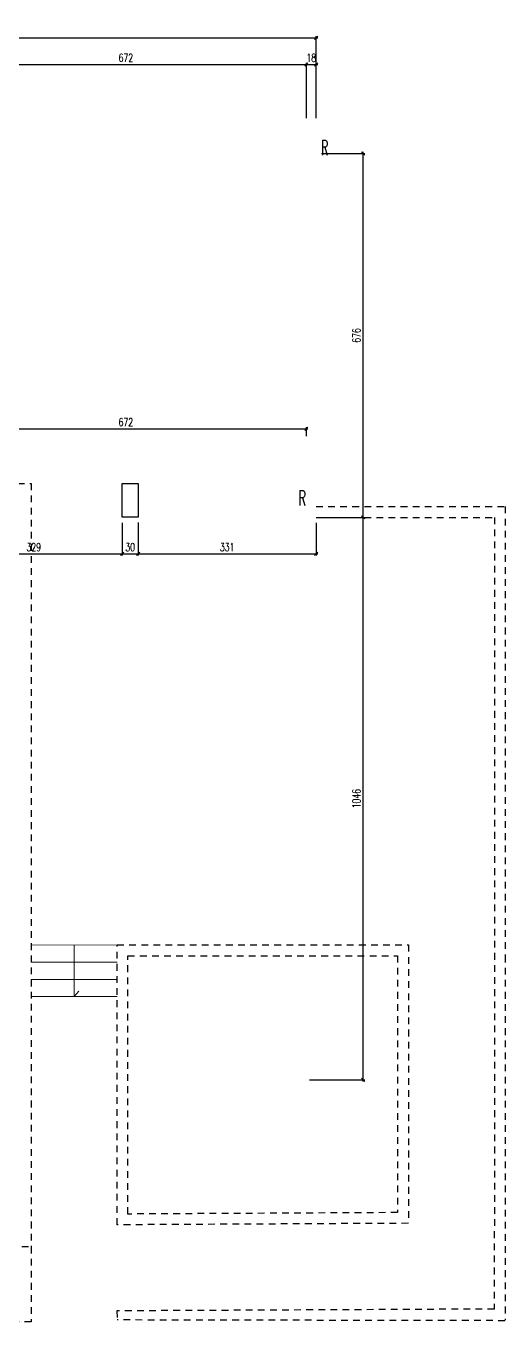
# Model space of a CAD drawing. Extents: x 307 to 786, y -197 to -94.
# Drawn here: x 427.51 to 436.43, y -188.8 to -164.7 of the extents above; entities that cross this region are included whole.
import ezdxf

# ---------------------------------------------------------------- set-up
doc = ezdxf.new("R2010")
doc.units = 0
doc.header["$LTSCALE"] = 0.5
doc.header["$MEASUREMENT"] = 0
doc.linetypes.add('CACHE', pattern=[0.375, 0.25, -0.125])
doc.layers.get('DEFPOINTS').update_dxf_attribs({"linetype": 'CONTINUOUS'})
for name, color, linetype in [('1_AJSA_vue2', 13, 'CONTINUOUS'), ('COTATION', 7, 'CONTINUOUS'), ('REPERE-RAID', 4, 'CONTINUOUS')]:
    doc.layers.add(name, color=color, linetype=linetype)
doc.styles.add('ROMANS8', font='romans.shx', dxfattribs={"width": 0.7})
doc.styles.get("Standard").update_dxf_attribs({"font": 'txt.shx'})
doc.dimstyles.new('COT50 cm', dxfattribs={"dimtxt": 0.15, "dimasz": 0.06, "dimexe": 0.03, "dimexo": 0.1, "dimgap": 0.05, "dimtad": 1, "dimdec": 0, "dimlfac": 100, "dimzin": 0, "dimdsep": 46, "dimtxsty": 'ROMANS8', "dimblk1": 'OBLIQUE', "dimblk2": 'OBLIQUE', "dimsah": 1, "dimcen": 0.03, "dimdle": 0.03, "dimclrt": 1, "dimadec": 0, "dimazin": 0, "dimtfac": 1, "dimtdec": 0, "dimtmove": 0, "dimatfit": 3, "dimfxl": 1, "dimfxlon": 1, "dimtolj": 1, "dimtzin": 0, "dimlwd": -1, "dimlwe": -1, "dimarcsym": 0})

# ---------------------------------------------------------------- blocks, each defined once
blk = doc.blocks.new('_Oblique')
at = {"layer": 'COTATION', "color": 0, "lineweight": -2}
blk.add_line((-0.5, -0.5), (0.5, 0.5), dxfattribs=at)
blk = doc.blocks.new('*D862')
at = {"layer": 'COTATION', "color": 0, "transparency": 16777216}
for p, q in [((425.977, -165.415), (432.756, -165.415)), ((426.007, -166.415), (426.007, -165.385)), ((432.726, -166.415), (432.726, -165.385))]:
    blk.add_line(p, q, dxfattribs=at)
at = {"layer": 'DEFPOINTS', "color": 0, "transparency": 16777216}
for p in [(432.726, -165.415), (426.007, -167.071), (432.726, -167.251)]:
    blk.add_point(p, dxfattribs=at)
at = {"layer": 'COTATION', "color": 0, "transparency": 16777216, "xscale": 0.06, "yscale": 0.06, "zscale": 0.06, "rotation": 180}
blk.add_blockref('_Oblique', (426.007, -165.415), dxfattribs=at)
at = {"layer": 'COTATION', "color": 0, "transparency": 16777216, "xscale": 0.06, "yscale": 0.06, "zscale": 0.06}
blk.add_blockref('_Oblique', (432.726, -165.415), dxfattribs=at)
at = {"layer": 'COTATION', "color": 1, "transparency": 16777216, "insert": (429.367, -165.29), "char_height": 0.15, "attachment_point": 5, "style": 'ROMANS8'}
blk.add_mtext('\\A1;672', dxfattribs=at)
blk = doc.blocks.new('*D863')
at = {"layer": 'COTATION', "color": 0, "transparency": 16777216}
for p, q in [((432.696, -165.415), (432.937, -165.415)), ((432.726, -166.415), (432.726, -165.385)), ((432.907, -166.415), (432.907, -165.385))]:
    blk.add_line(p, q, dxfattribs=at)
at = {"layer": 'DEFPOINTS', "color": 0, "transparency": 16777216}
for p in [(432.907, -165.415), (432.726, -167.251), (432.907, -167.071)]:
    blk.add_point(p, dxfattribs=at)
at = {"layer": 'COTATION', "color": 0, "transparency": 16777216, "xscale": 0.06, "yscale": 0.06, "zscale": 0.06, "rotation": 180}
blk.add_blockref('_Oblique', (432.726, -165.415), dxfattribs=at)
at = {"layer": 'COTATION', "color": 0, "transparency": 16777216, "xscale": 0.06, "yscale": 0.06, "zscale": 0.06}
blk.add_blockref('_Oblique', (432.907, -165.415), dxfattribs=at)
at = {"layer": 'COTATION', "color": 1, "transparency": 16777216, "insert": (432.817, -165.29), "char_height": 0.15, "attachment_point": 5, "style": 'ROMANS8'}
blk.add_mtext('\\A1;18', dxfattribs=at)
blk = doc.blocks.new('*D883')
at = {"layer": 'COTATION', "color": 0, "transparency": 16777216}
for p, q in [((410.69, -164.922), (432.937, -164.922)), ((410.72, -164.922), (410.72, -164.952)), ((432.907, -165.922), (432.907, -164.892))]:
    blk.add_line(p, q, dxfattribs=at)
at = {"layer": 'DEFPOINTS', "color": 0, "transparency": 16777216}
for p in [(410.72, -164.861), (432.907, -164.922), (432.907, -167.071)]:
    blk.add_point(p, dxfattribs=at)
at = {"layer": 'COTATION', "color": 0, "transparency": 16777216, "xscale": 0.06, "yscale": 0.06, "zscale": 0.06, "rotation": 180}
blk.add_blockref('_Oblique', (410.72, -164.922), dxfattribs=at)
at = {"layer": 'COTATION', "color": 0, "transparency": 16777216, "xscale": 0.06, "yscale": 0.06, "zscale": 0.06}
blk.add_blockref('_Oblique', (432.907, -164.922), dxfattribs=at)
at = {"layer": 'COTATION', "color": 1, "transparency": 16777216, "insert": (421.813, -164.797), "char_height": 0.15, "attachment_point": 5, "style": 'ROMANS8'}
blk.add_mtext('\\A1;2219', dxfattribs=at)
blk = doc.blocks.new('*D1274')
at = {"layer": 'COTATION', "color": 0, "transparency": 16777216}
for p, q in [((433.007, -173.836), (433.813, -173.836)), ((433.783, -184.326), (433.783, -173.806)), ((432.783, -184.296), (433.813, -184.296))]:
    blk.add_line(p, q, dxfattribs=at)
at = {"layer": 'DEFPOINTS', "color": 0, "transparency": 16777216}
for p in [(432.907, -173.836), (433.783, -173.836), (426.568, -184.296)]:
    blk.add_point(p, dxfattribs=at)
at = {"layer": 'COTATION', "color": 0, "transparency": 16777216, "xscale": 0.06, "yscale": 0.06, "zscale": 0.06}
for p, rotation in [((433.783, -173.836), 90), ((433.783, -184.296), 270)]:
    blk.add_blockref('_Oblique', p, dxfattribs=dict(at, rotation=rotation))
at = {"layer": 'COTATION', "color": 1, "transparency": 16777216, "insert": (433.658, -179.066), "char_height": 0.15, "attachment_point": 5, "rotation": 90, "style": 'ROMANS8'}
blk.add_mtext('\\A1;1046', dxfattribs=at)
blk = doc.blocks.new('*D1275')
at = {"layer": 'COTATION', "color": 0, "transparency": 16777216}
for p, q in [((433.007, -167.071), (433.813, -167.071)), ((433.783, -173.866), (433.783, -167.041)), ((433.007, -173.836), (433.813, -173.836))]:
    blk.add_line(p, q, dxfattribs=at)
at = {"layer": 'DEFPOINTS', "color": 0, "transparency": 16777216}
for p in [(432.907, -167.071), (433.783, -167.071), (432.907, -173.836)]:
    blk.add_point(p, dxfattribs=at)
at = {"layer": 'COTATION', "color": 0, "transparency": 16777216, "xscale": 0.06, "yscale": 0.06, "zscale": 0.06}
for p, rotation in [((433.783, -167.071), 90), ((433.783, -173.836), 270)]:
    blk.add_blockref('_Oblique', p, dxfattribs=dict(at, rotation=rotation))
at = {"layer": 'COTATION', "color": 1, "transparency": 16777216, "insert": (433.658, -170.454), "char_height": 0.15, "attachment_point": 5, "rotation": 90, "style": 'ROMANS8'}
blk.add_mtext('\\A1;676', dxfattribs=at)
blk = doc.blocks.new('*D1276')
at = {"layer": 'COTATION', "color": 0, "transparency": 16777216}
for p, q in [((426.007, -173.936), (426.007, -174.545)), ((429.297, -173.937), (429.297, -174.545)), ((425.977, -174.515), (429.327, -174.515))]:
    blk.add_line(p, q, dxfattribs=at)
at = {"layer": 'DEFPOINTS', "color": 0, "transparency": 16777216}
for p in [(426.007, -173.836), (429.297, -173.837), (429.297, -174.515)]:
    blk.add_point(p, dxfattribs=at)
at = {"layer": 'COTATION', "color": 0, "transparency": 16777216, "xscale": 0.06, "yscale": 0.06, "zscale": 0.06, "rotation": 180}
blk.add_blockref('_Oblique', (426.007, -174.515), dxfattribs=at)
at = {"layer": 'COTATION', "color": 0, "transparency": 16777216, "xscale": 0.06, "yscale": 0.06, "zscale": 0.06}
blk.add_blockref('_Oblique', (429.297, -174.515), dxfattribs=at)
at = {"layer": 'COTATION', "color": 1, "transparency": 16777216, "insert": (427.652, -174.39), "char_height": 0.15, "attachment_point": 5, "style": 'ROMANS8'}
blk.add_mtext('\\A1;329', dxfattribs=at)
blk = doc.blocks.new('*D1277')
at = {"layer": 'COTATION', "color": 0, "transparency": 16777216}
for p, q in [((429.297, -173.937), (429.297, -174.545)), ((429.597, -173.934), (429.597, -174.545)), ((429.267, -174.515), (429.627, -174.515))]:
    blk.add_line(p, q, dxfattribs=at)
at = {"layer": 'DEFPOINTS', "color": 0, "transparency": 16777216}
for p in [(429.297, -173.837), (429.597, -173.834), (429.597, -174.515)]:
    blk.add_point(p, dxfattribs=at)
at = {"layer": 'COTATION', "color": 0, "transparency": 16777216, "xscale": 0.06, "yscale": 0.06, "zscale": 0.06, "rotation": 180}
blk.add_blockref('_Oblique', (429.297, -174.515), dxfattribs=at)
at = {"layer": 'COTATION', "color": 0, "transparency": 16777216, "xscale": 0.06, "yscale": 0.06, "zscale": 0.06}
blk.add_blockref('_Oblique', (429.597, -174.515), dxfattribs=at)
at = {"layer": 'COTATION', "color": 1, "transparency": 16777216, "insert": (429.447, -174.39), "char_height": 0.15, "attachment_point": 5, "style": 'ROMANS8'}
blk.add_mtext('\\A1;30', dxfattribs=at)
blk = doc.blocks.new('*D1278')
at = {"layer": 'COTATION', "color": 0, "transparency": 16777216}
for p, q in [((429.597, -173.934), (429.597, -174.545)), ((432.907, -173.936), (432.907, -174.545)), ((429.567, -174.515), (432.937, -174.515))]:
    blk.add_line(p, q, dxfattribs=at)
at = {"layer": 'DEFPOINTS', "color": 0, "transparency": 16777216}
for p in [(429.597, -173.834), (432.907, -173.836), (432.907, -174.515)]:
    blk.add_point(p, dxfattribs=at)
at = {"layer": 'COTATION', "color": 0, "transparency": 16777216, "xscale": 0.06, "yscale": 0.06, "zscale": 0.06, "rotation": 180}
blk.add_blockref('_Oblique', (429.597, -174.515), dxfattribs=at)
at = {"layer": 'COTATION', "color": 0, "transparency": 16777216, "xscale": 0.06, "yscale": 0.06, "zscale": 0.06}
blk.add_blockref('_Oblique', (432.907, -174.515), dxfattribs=at)
at = {"layer": 'COTATION', "color": 1, "transparency": 16777216, "insert": (431.252, -174.39), "char_height": 0.15, "attachment_point": 5, "style": 'ROMANS8'}
blk.add_mtext('\\A1;331', dxfattribs=at)
blk = doc.blocks.new('*D1285')
at = {"layer": 'COTATION', "color": 0, "transparency": 16777216}
for p, q in [((425.977, -172.189), (432.756, -172.189)), ((426.007, -172.222), (426.007, -172.159)), ((432.726, -172.325), (432.726, -172.159))]:
    blk.add_line(p, q, dxfattribs=at)
at = {"layer": 'DEFPOINTS', "color": 0, "transparency": 16777216}
for p in [(432.726, -172.189), (426.007, -172.322), (432.726, -172.425)]:
    blk.add_point(p, dxfattribs=at)
at = {"layer": 'COTATION', "color": 0, "transparency": 16777216, "xscale": 0.06, "yscale": 0.06, "zscale": 0.06, "rotation": 180}
blk.add_blockref('_Oblique', (426.007, -172.189), dxfattribs=at)
at = {"layer": 'COTATION', "color": 0, "transparency": 16777216, "xscale": 0.06, "yscale": 0.06, "zscale": 0.06}
blk.add_blockref('_Oblique', (432.726, -172.189), dxfattribs=at)
at = {"layer": 'COTATION', "color": 1, "transparency": 16777216, "insert": (429.366, -172.064), "char_height": 0.15, "attachment_point": 5, "style": 'ROMANS8'}
blk.add_mtext('\\A1;672', dxfattribs=at)

msp = doc.modelspace()

# ---------------------------------------------------------------- linework, layer by layer
at = {"layer": '1_AJSA_vue2', "linetype": 'CACHE'}
for p, q in [((432.9065, -173.6362), (436.4253, -173.6362)), ((436.4253, -173.6362), (436.425, -181.9862))]:
    msp.add_line(p, q, dxfattribs=at)
for points in [[(426.0065, -173.2062), (427.6063, -173.2062), (427.6065, -187.3961)], [(432.9065, -173.8362), (436.2253, -173.8362), (436.2248, -188.5566), (429.2008, -188.5904), (429.2055, -188.7975)], [(434.425, -181.9862), (434.425, -186.763), (429.4026, -186.7897), (429.4049, -181.9862), (434.425, -181.9862)], [(436.425, -181.9862), (436.425, -188.7647)], [(436.4228, -188.7728), (429.2047, -188.7593)]]:
    msp.add_lwpolyline(points, dxfattribs=at)
at = {"layer": '1_AJSA_vue2', "linetype": 'CACHE', "lineweight": 15, "ltscale": 100}
for points in [[(427.6068, -181.7864), (429.2054, -181.788)], [(428.4061, -181.7872), (428.4052, -182.7472), (428.4943, -182.6437)], [(427.6065, -182.1064), (429.2051, -182.108)], [(427.6062, -182.4264), (429.2048, -182.428)], [(427.6059, -182.7464), (429.2045, -182.748)]]:
    msp.add_lwpolyline(points, dxfattribs=at)
at = {"layer": '1_AJSA_vue2', "linetype": 'CACHE'}
for points in [[(434.625, -181.7862), (434.625, -186.9623), (429.2024, -186.9904), (429.2051, -181.7862), (434.625, -181.7862)], [(427.6065, -188.7961), (426.9065, -188.7986), (426.9065, -188.5986), (427.2083, -188.5976), (427.2065, -187.3961), (427.6065, -187.3961)]]:
    msp.add_lwpolyline(points, close=True, dxfattribs=at)
at = {"layer": 'COTATION', "color": 2}
msp.add_lwpolyline([(429.2974, -173.2069), (429.5974, -173.2069), (429.5974, -173.8338), (429.2974, -173.8338)], close=True, dxfattribs=at)

# ---------------------------------------------------------------- texts
at = {"layer": 'REPERE-RAID', "color": 4, "width": 0.519}
for p in [(433.0013, -167.1024), (432.5828, -173.6173)]:
    msp.add_text('R', height=0.28, dxfattribs=at).set_placement(p)

# ---------------------------------------------------------------- dimensions: what is measured, and where the dimension line sits
at = {"layer": 'COTATION'}
for base, p1, p2, picture, middle in [((432.9068, -164.9222), (410.7199, -164.8613), (432.9068, -167.0713), '*D883', (421.8134, -164.7972)), ((429.2971, -174.5149), (426.0068, -173.8363), (429.2971, -173.8366), '*D1276', (427.6519, -174.3899))]:
    dim = msp.add_linear_dim(base=base, p1=p1, p2=p2, dimstyle='COT50 cm', dxfattribs=at)
    dim.commit()
    dim.dimension.update_dxf_attribs({"geometry": picture, "text_midpoint": middle})
for base, p1, p2, picture, middle in [((432.7264, -165.4155), (426.0068, -167.0713), (432.7264, -167.2513), '*D862', (429.3666, -165.2905)), ((432.7264, -172.1886), (426.0066, -172.3219), (432.7264, -172.4252), '*D1285', (429.3665, -172.0636)), ((429.5974, -174.5149), (429.2971, -173.8366), (429.5974, -173.8338), '*D1277', (429.4472, -174.3899)), ((432.9065, -174.5149), (429.5974, -173.8338), (432.9065, -173.8363), '*D1278', (431.2519, -174.3899))]:
    dim = msp.add_linear_dim(base=base, p1=p1, p2=p2, dimstyle='COT50 cm', override={"dimtmove": 1}, dxfattribs=at)
    dim.commit()
    dim.dimension.update_dxf_attribs({"geometry": picture, "text_midpoint": middle})
dim = msp.add_linear_dim(base=(432.9068, -165.4155), p1=(432.7264, -167.2513), p2=(432.9068, -167.0713), dimstyle='COT50 cm', override={"dimtmove": 1}, dxfattribs=at)
dim.commit()
dim.dimension.update_dxf_attribs({"geometry": '*D863', "text_midpoint": (432.8166, -165.4155), "dimtype": 160})
dim = msp.add_linear_dim(base=(433.7829076753, -167.0712649847), p1=(432.9065407434, -173.8362649835), p2=(432.9065407434, -167.0712649847), angle=90, dimstyle='COT50 cm', override={"dimtmove": 1}, dxfattribs=at)
dim.commit()
dim.dimension.update_dxf_attribs({"geometry": '*D1275', "text_midpoint": (433.6579076753, -170.4537649841)})
dim = msp.add_linear_dim(base=(433.7829, -173.8363), p1=(426.5678, -184.2962), p2=(432.9065, -173.8363), angle=90, dimstyle='COT50 cm', dxfattribs=at)
dim.commit()
dim.dimension.update_dxf_attribs({"geometry": '*D1274', "text_midpoint": (433.6579, -179.0662)})

doc.saveas('drawing.dxf')
